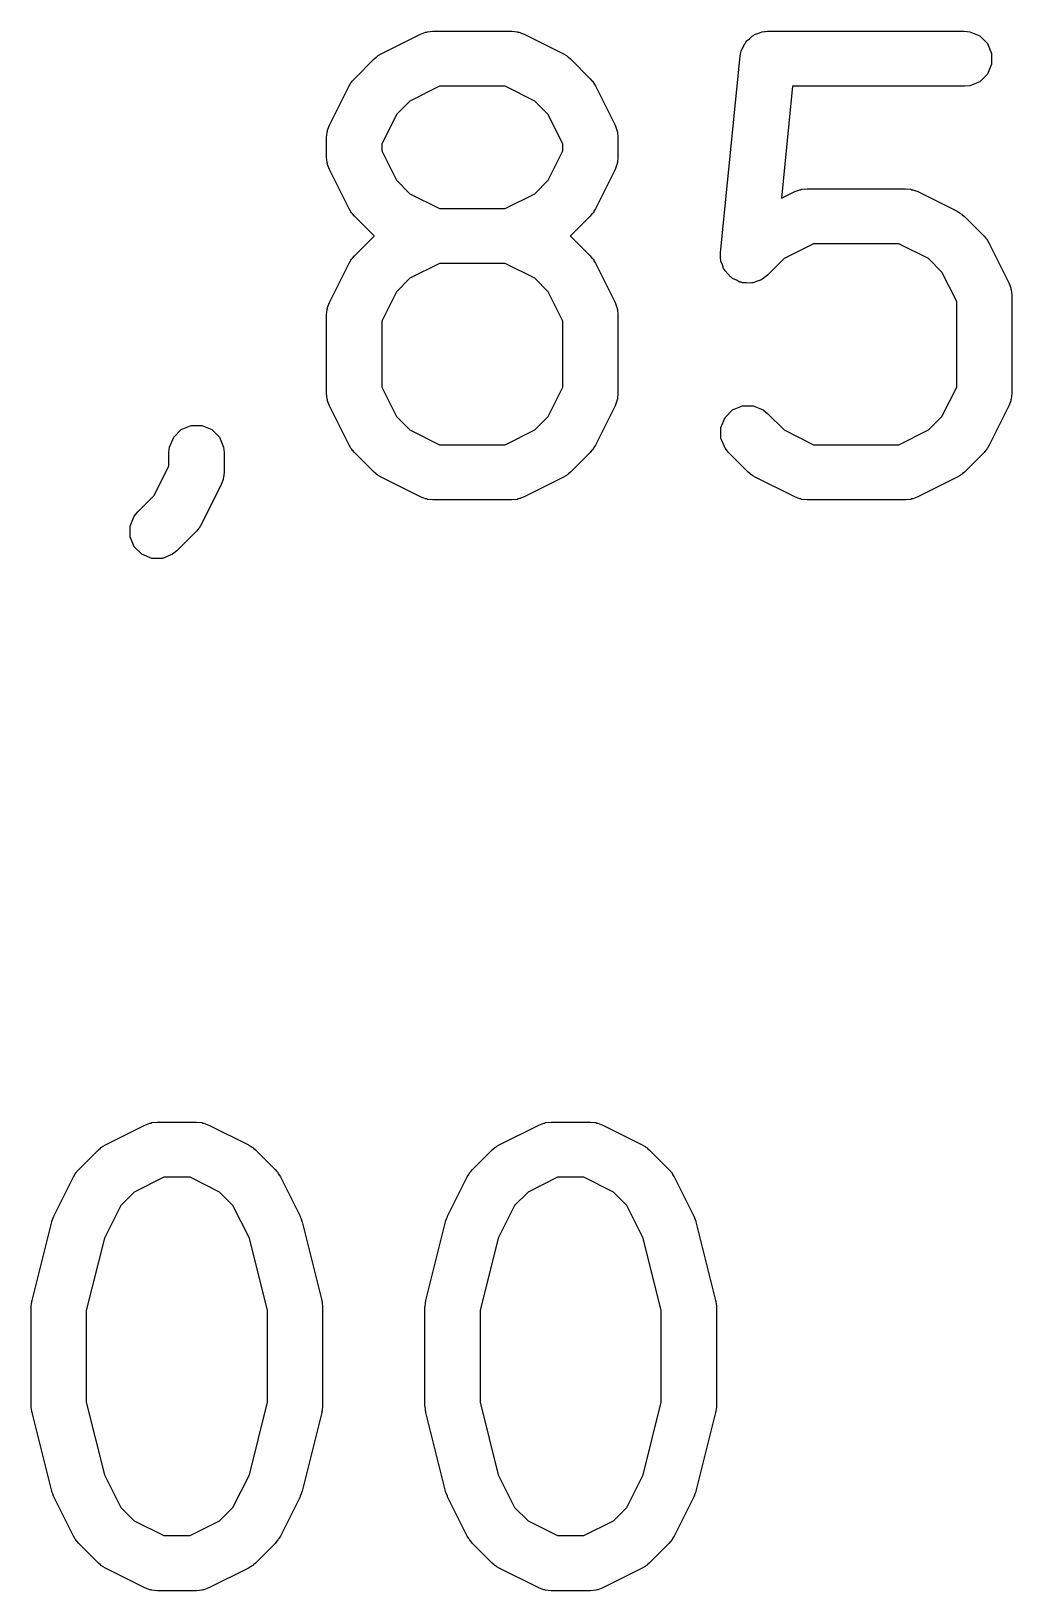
# Model space of a CAD drawing. Header units: inches. Extents: x -2.6 to 7.6, y 0.3 to 5.2.
# Drawn here: x 5.4329 to 5.573, y 4.6046 to 4.8273 of the extents above; entities that cross this region are included whole.
import ezdxf

# ---------------------------------------------------------------- set-up
doc = ezdxf.new("R2010")
doc.units = ezdxf.units.IN
doc.header["$MEASUREMENT"] = 0
doc.layers.add('BLACK', color=250, linetype='CONTINUOUS')

msp = doc.modelspace()

# ---------------------------------------------------------------- linework, layer by layer
at = {"layer": 'BLACK', "linetype": 'CONTINUOUS'}
for p, q in [((5.4829, 4.82409), (5.48853, 4.82691)), ((5.48853, 4.82691), (5.48925, 4.82718)), ((5.48925, 4.82718), (5.48939, 4.82719)), ((5.48939, 4.82719), (5.48952, 4.82725)), ((5.48952, 4.82725), (5.49029, 4.82732)), ((5.49029, 4.82732), (5.50154, 4.82732)), ((5.50154, 4.82732), (5.5023, 4.82725)), ((5.5023, 4.82725), (5.50243, 4.82719)), ((5.50243, 4.82719), (5.50258, 4.82718)), ((5.50258, 4.82718), (5.5033, 4.82691)), ((5.5033, 4.82691), (5.50892, 4.82409)), ((5.5355, 4.82625), (5.53591, 4.82666)), ((5.53591, 4.82666), (5.53609, 4.82673)), ((5.53609, 4.82673), (5.53624, 4.82686)), ((5.53624, 4.82686), (5.53679, 4.82703)), ((5.53679, 4.82703), (5.53733, 4.82725)), ((5.53733, 4.82725), (5.53762, 4.82728)), ((5.53762, 4.82728), (5.53771, 4.8273)), ((5.53771, 4.8273), (5.53781, 4.82729)), ((5.53781, 4.82729), (5.53809, 4.82732)), ((5.53809, 4.82732), (5.56621, 4.82732)), ((5.56621, 4.82732), (5.56698, 4.82725)), ((5.56698, 4.82725), (5.5684, 4.82666)), ((5.5684, 4.82666), (5.56949, 4.82557)), ((5.48257, 4.82389), (5.4829, 4.82409)), ((5.50892, 4.82409), (5.50925, 4.82389)), ((5.53418, 4.82378), (5.53423, 4.82406)), ((5.53423, 4.82415), (5.53427, 4.82424)), ((5.53423, 4.82406), (5.53423, 4.82415)), ((5.53427, 4.82424), (5.53433, 4.82453)), ((5.53433, 4.82453), (5.5346, 4.82504)), ((5.5346, 4.82504), (5.53482, 4.82557)), ((5.53482, 4.82557), (5.53496, 4.82571)), ((5.53496, 4.82571), (5.53505, 4.82589)), ((5.53505, 4.82589), (5.5355, 4.82625)), ((5.56949, 4.82557), (5.57008, 4.82415)), ((5.57008, 4.82415), (5.57008, 4.82262)), ((5.47907, 4.82054), (5.48188, 4.82336)), ((5.48188, 4.82336), (5.48218, 4.8236)), ((5.48218, 4.8236), (5.48225, 4.82368)), ((5.48225, 4.82368), (5.48237, 4.82376)), ((5.48237, 4.82376), (5.48248, 4.82385)), ((5.48248, 4.82385), (5.48257, 4.82389)), ((5.50925, 4.82389), (5.50935, 4.82385)), ((5.50935, 4.82385), (5.50946, 4.82376)), ((5.50946, 4.82376), (5.50957, 4.82368)), ((5.50957, 4.82368), (5.50964, 4.8236)), ((5.50964, 4.8236), (5.50994, 4.82336)), ((5.50994, 4.82336), (5.51276, 4.82054)), ((5.53136, 4.79565), (5.53418, 4.82378)), ((5.57008, 4.82262), (5.56949, 4.8212)), ((5.47833, 4.81952), (5.47854, 4.81985)), ((5.47854, 4.81985), (5.47858, 4.81995)), ((5.47858, 4.81995), (5.47867, 4.82006)), ((5.47867, 4.82006), (5.47874, 4.82017)), ((5.47874, 4.82017), (5.47882, 4.82024)), ((5.47882, 4.82024), (5.47907, 4.82054)), ((5.51276, 4.82054), (5.513, 4.82024)), ((5.513, 4.82024), (5.51308, 4.82017)), ((5.51308, 4.82017), (5.51316, 4.82006)), ((5.51316, 4.82006), (5.51325, 4.81995)), ((5.51325, 4.81995), (5.51329, 4.81985)), ((5.51329, 4.81985), (5.51349, 4.81952)), ((5.5684, 4.82011), (5.56698, 4.81952)), ((5.56949, 4.8212), (5.5684, 4.82011)), ((5.47552, 4.8139), (5.47833, 4.81952)), ((5.49122, 4.81945), (5.48699, 4.81734)), ((5.50061, 4.81945), (5.49122, 4.81945)), ((5.50483, 4.81734), (5.50061, 4.81945)), ((5.51349, 4.81952), (5.51631, 4.8139)), ((5.54166, 4.81945), (5.54006, 4.80346)), ((5.56621, 4.81945), (5.54166, 4.81945)), ((5.56698, 4.81952), (5.56621, 4.81945)), ((5.48509, 4.81543), (5.48298, 4.81121)), ((5.48699, 4.81734), (5.48509, 4.81543)), ((5.50674, 4.81543), (5.50483, 4.81734)), ((5.50885, 4.81121), (5.50674, 4.81543)), ((5.47518, 4.8129), (5.47523, 4.81303)), ((5.47523, 4.81303), (5.47524, 4.81318)), ((5.47524, 4.81318), (5.47552, 4.8139)), ((5.51631, 4.8139), (5.51658, 4.81318)), ((5.51658, 4.81318), (5.51659, 4.81303)), ((5.51659, 4.81303), (5.51665, 4.8129)), ((5.4751, 4.81214), (5.47518, 4.8129)), ((5.4751, 4.80932), (5.4751, 4.81214)), ((5.48298, 4.81121), (5.48298, 4.81025)), ((5.50885, 4.81025), (5.50885, 4.81121)), ((5.51665, 4.8129), (5.51672, 4.81214)), ((5.51672, 4.81214), (5.51672, 4.80932)), ((5.47518, 4.80856), (5.4751, 4.80932)), ((5.47523, 4.80843), (5.47518, 4.80856)), ((5.48298, 4.81025), (5.48509, 4.80603)), ((5.50674, 4.80603), (5.50885, 4.81025)), ((5.51665, 4.80856), (5.51659, 4.80843)), ((5.51672, 4.80932), (5.51665, 4.80856)), ((5.47524, 4.80828), (5.47523, 4.80843)), ((5.47552, 4.80756), (5.47524, 4.80828)), ((5.47833, 4.80194), (5.47552, 4.80756)), ((5.51631, 4.80756), (5.51349, 4.80194)), ((5.51658, 4.80828), (5.51631, 4.80756)), ((5.51659, 4.80843), (5.51658, 4.80828)), ((5.48509, 4.80603), (5.48699, 4.80412)), ((5.48699, 4.80412), (5.49122, 4.80201)), ((5.50061, 4.80201), (5.50483, 4.80412)), ((5.50483, 4.80412), (5.50674, 4.80603)), ((5.54006, 4.80346), (5.54196, 4.80441)), ((5.54196, 4.80441), (5.54268, 4.80468)), ((5.54268, 4.80468), (5.54282, 4.80469)), ((5.54282, 4.80469), (5.54295, 4.80475)), ((5.54295, 4.80475), (5.54372, 4.80482)), ((5.54372, 4.80482), (5.55778, 4.80482)), ((5.55778, 4.80482), (5.55855, 4.80475)), ((5.55855, 4.80475), (5.55868, 4.80469)), ((5.55868, 4.80469), (5.55882, 4.80468)), ((5.55882, 4.80468), (5.55954, 4.80441)), ((5.55954, 4.80441), (5.56516, 4.8016)), ((5.47854, 4.80161), (5.47833, 4.80194)), ((5.49122, 4.80201), (5.50061, 4.80201)), ((5.51349, 4.80194), (5.51329, 4.80161)), ((5.47858, 4.80151), (5.47854, 4.80161)), ((5.47867, 4.8014), (5.47858, 4.80151)), ((5.47874, 4.80129), (5.47867, 4.8014)), ((5.47882, 4.80122), (5.47874, 4.80129)), ((5.47907, 4.80092), (5.47882, 4.80122)), ((5.48188, 4.7981), (5.47907, 4.80092)), ((5.51276, 4.80092), (5.50994, 4.7981)), ((5.513, 4.80122), (5.51276, 4.80092)), ((5.51308, 4.80129), (5.513, 4.80122)), ((5.51316, 4.8014), (5.51308, 4.80129)), ((5.51325, 4.80151), (5.51316, 4.8014)), ((5.51329, 4.80161), (5.51325, 4.80151)), ((5.56516, 4.8016), (5.56549, 4.80139)), ((5.56549, 4.80139), (5.56559, 4.80135)), ((5.56559, 4.80135), (5.5657, 4.80126)), ((5.5657, 4.80126), (5.56582, 4.80119)), ((5.56582, 4.80119), (5.56588, 4.80111)), ((5.56588, 4.80111), (5.56619, 4.80086)), ((5.56619, 4.80086), (5.569, 4.79805)), ((5.47907, 4.79523), (5.48188, 4.79805)), ((5.48191, 4.79808), (5.48188, 4.7981)), ((5.48188, 4.79805), (5.48191, 4.79808)), ((5.50994, 4.7981), (5.50991, 4.79808)), ((5.50991, 4.79808), (5.50994, 4.79805)), ((5.50994, 4.79805), (5.51276, 4.79523)), ((5.569, 4.79805), (5.56925, 4.79775)), ((5.56925, 4.79775), (5.56933, 4.79768)), ((5.56933, 4.79768), (5.5694, 4.79756)), ((5.5694, 4.79756), (5.56949, 4.79745)), ((5.56949, 4.79745), (5.56953, 4.79735)), ((5.56953, 4.79735), (5.56974, 4.79702)), ((5.47882, 4.79493), (5.47907, 4.79523)), ((5.51276, 4.79523), (5.513, 4.79493)), ((5.53136, 4.79488), (5.53136, 4.79565)), ((5.54465, 4.79695), (5.54043, 4.79484)), ((5.55685, 4.79695), (5.54465, 4.79695)), ((5.56107, 4.79484), (5.55685, 4.79695)), ((5.56974, 4.79702), (5.57255, 4.7914)), ((5.47552, 4.78859), (5.47833, 4.79421)), ((5.47833, 4.79421), (5.47854, 4.79454)), ((5.47854, 4.79454), (5.47858, 4.79464)), ((5.47858, 4.79464), (5.47867, 4.79475)), ((5.47867, 4.79475), (5.47874, 4.79486)), ((5.47874, 4.79486), (5.47882, 4.79493)), ((5.49122, 4.79414), (5.48699, 4.79203)), ((5.50061, 4.79414), (5.49122, 4.79414)), ((5.50483, 4.79203), (5.50061, 4.79414)), ((5.513, 4.79493), (5.51308, 4.79486)), ((5.51308, 4.79486), (5.51316, 4.79475)), ((5.51316, 4.79475), (5.51325, 4.79464)), ((5.51325, 4.79464), (5.51329, 4.79454)), ((5.51329, 4.79454), (5.51349, 4.79421)), ((5.51349, 4.79421), (5.51631, 4.78859)), ((5.53142, 4.79469), (5.53136, 4.79488)), ((5.53142, 4.7945), (5.53142, 4.79469)), ((5.53164, 4.79396), (5.53142, 4.7945)), ((5.53181, 4.79341), (5.53164, 4.79396)), ((5.53193, 4.79326), (5.53181, 4.79341)), ((5.53201, 4.79308), (5.53193, 4.79326)), ((5.53241, 4.79267), (5.53201, 4.79308)), ((5.54043, 4.79484), (5.53807, 4.79248)), ((5.56298, 4.79293), (5.56107, 4.79484)), ((5.56509, 4.78871), (5.56298, 4.79293)), ((5.48699, 4.79203), (5.48509, 4.79012)), ((5.50674, 4.79012), (5.50483, 4.79203)), ((5.53278, 4.79222), (5.53241, 4.79267)), ((5.53295, 4.79213), (5.53278, 4.79222)), ((5.53309, 4.79199), (5.53295, 4.79213)), ((5.53363, 4.79177), (5.53309, 4.79199)), ((5.53413, 4.7915), (5.53363, 4.79177)), ((5.53433, 4.79148), (5.53413, 4.7915)), ((5.53451, 4.7914), (5.53433, 4.79148)), ((5.53509, 4.7914), (5.53451, 4.7914)), ((5.53566, 4.79134), (5.53509, 4.7914)), ((5.53585, 4.7914), (5.53566, 4.79134)), ((5.53605, 4.7914), (5.53585, 4.7914)), ((5.53658, 4.79162), (5.53605, 4.7914)), ((5.53713, 4.79179), (5.53658, 4.79162)), ((5.53729, 4.79191), (5.53713, 4.79179)), ((5.53747, 4.79199), (5.53729, 4.79191)), ((5.53807, 4.79248), (5.53747, 4.79199)), ((5.57255, 4.7914), (5.57282, 4.79068)), ((5.57282, 4.79068), (5.57283, 4.79054)), ((5.47524, 4.78787), (5.47552, 4.78859)), ((5.48509, 4.79012), (5.48298, 4.7859)), ((5.50885, 4.7859), (5.50674, 4.79012)), ((5.51631, 4.78859), (5.51658, 4.78787)), ((5.56509, 4.77651), (5.56509, 4.78871)), ((5.57283, 4.79054), (5.57289, 4.79041)), ((5.57289, 4.79041), (5.57296, 4.78964)), ((5.57296, 4.78964), (5.57296, 4.77558)), ((5.4751, 4.78683), (5.47518, 4.78759)), ((5.4751, 4.77558), (5.4751, 4.78683)), ((5.47518, 4.78759), (5.47523, 4.78773)), ((5.47523, 4.78773), (5.47524, 4.78787)), ((5.51658, 4.78787), (5.51659, 4.78773)), ((5.51659, 4.78773), (5.51665, 4.78759)), ((5.51665, 4.78759), (5.51672, 4.78683)), ((5.51672, 4.78683), (5.51672, 4.77558)), ((5.48298, 4.7859), (5.48298, 4.77651)), ((5.50885, 4.77651), (5.50885, 4.7859)), ((5.47518, 4.77481), (5.4751, 4.77558)), ((5.48298, 4.77651), (5.48509, 4.77229)), ((5.50674, 4.77229), (5.50885, 4.77651)), ((5.51672, 4.77558), (5.51665, 4.77481)), ((5.56298, 4.77229), (5.56509, 4.77651)), ((5.57296, 4.77558), (5.57289, 4.77481)), ((5.47523, 4.77468), (5.47518, 4.77481)), ((5.47524, 4.77454), (5.47523, 4.77468)), ((5.47552, 4.77382), (5.47524, 4.77454)), ((5.47833, 4.76819), (5.47552, 4.77382)), ((5.51631, 4.77382), (5.51349, 4.76819)), ((5.51658, 4.77454), (5.51631, 4.77382)), ((5.51659, 4.77468), (5.51658, 4.77454)), ((5.51665, 4.77481), (5.51659, 4.77468)), ((5.53201, 4.77214), (5.53309, 4.77323)), ((5.53309, 4.77323), (5.53451, 4.77382)), ((5.53451, 4.77382), (5.53605, 4.77382)), ((5.53605, 4.77382), (5.53747, 4.77323)), ((5.53747, 4.77323), (5.53807, 4.77274)), ((5.57255, 4.77382), (5.56974, 4.76819)), ((5.57282, 4.77454), (5.57255, 4.77382)), ((5.57283, 4.77468), (5.57282, 4.77454)), ((5.57289, 4.77481), (5.57283, 4.77468)), ((5.45435, 4.77042), (5.45577, 4.771)), ((5.45577, 4.771), (5.45731, 4.771)), ((5.45731, 4.771), (5.45873, 4.77042)), ((5.48509, 4.77229), (5.48699, 4.77038)), ((5.50483, 4.77038), (5.50674, 4.77229)), ((5.53142, 4.77072), (5.53201, 4.77214)), ((5.53142, 4.76919), (5.53142, 4.77072)), ((5.53807, 4.77274), (5.54043, 4.77038)), ((5.56107, 4.77038), (5.56298, 4.77229)), ((5.45268, 4.76791), (5.45327, 4.76933)), ((5.45327, 4.76933), (5.45435, 4.77042)), ((5.45873, 4.77042), (5.45981, 4.76933)), ((5.45981, 4.76933), (5.4604, 4.76791)), ((5.48699, 4.77038), (5.49122, 4.76827)), ((5.50061, 4.76827), (5.50483, 4.77038)), ((5.53201, 4.76777), (5.53142, 4.76919)), ((5.54043, 4.77038), (5.54465, 4.76827)), ((5.55685, 4.76827), (5.56107, 4.77038)), ((5.4526, 4.76714), (5.45268, 4.76791)), ((5.4526, 4.76526), (5.4526, 4.76714)), ((5.4604, 4.76791), (5.46048, 4.76714)), ((5.46048, 4.76714), (5.46048, 4.76433)), ((5.47854, 4.76786), (5.47833, 4.76819)), ((5.47858, 4.76777), (5.47854, 4.76786)), ((5.47867, 4.76766), (5.47858, 4.76777)), ((5.47874, 4.76754), (5.47867, 4.76766)), ((5.47882, 4.76747), (5.47874, 4.76754)), ((5.47907, 4.76717), (5.47882, 4.76747)), ((5.48188, 4.76436), (5.47907, 4.76717)), ((5.49122, 4.76827), (5.50061, 4.76827)), ((5.51276, 4.76717), (5.50994, 4.76436)), ((5.513, 4.76747), (5.51276, 4.76717)), ((5.51308, 4.76754), (5.513, 4.76747)), ((5.51316, 4.76766), (5.51308, 4.76754)), ((5.51325, 4.76777), (5.51316, 4.76766)), ((5.51329, 4.76786), (5.51325, 4.76777)), ((5.51349, 4.76819), (5.51329, 4.76786)), ((5.5325, 4.76717), (5.53201, 4.76777)), ((5.53531, 4.76436), (5.5325, 4.76717)), ((5.54465, 4.76827), (5.55685, 4.76827)), ((5.569, 4.76717), (5.56619, 4.76436)), ((5.56925, 4.76747), (5.569, 4.76717)), ((5.56933, 4.76754), (5.56925, 4.76747)), ((5.5694, 4.76766), (5.56933, 4.76754)), ((5.56949, 4.76777), (5.5694, 4.76766)), ((5.56953, 4.76786), (5.56949, 4.76777)), ((5.56974, 4.76819), (5.56953, 4.76786)), ((5.45049, 4.76104), (5.4526, 4.76526)), ((5.46048, 4.76433), (5.4604, 4.76356)), ((5.48218, 4.76411), (5.48188, 4.76436)), ((5.48225, 4.76403), (5.48218, 4.76411)), ((5.48237, 4.76396), (5.48225, 4.76403)), ((5.48248, 4.76387), (5.48237, 4.76396)), ((5.50946, 4.76396), (5.50935, 4.76387)), ((5.50957, 4.76403), (5.50946, 4.76396)), ((5.50964, 4.76411), (5.50957, 4.76403)), ((5.50994, 4.76436), (5.50964, 4.76411)), ((5.53561, 4.76411), (5.53531, 4.76436)), ((5.53568, 4.76403), (5.53561, 4.76411)), ((5.5358, 4.76396), (5.53568, 4.76403)), ((5.53591, 4.76387), (5.5358, 4.76396)), ((5.5657, 4.76396), (5.56559, 4.76387)), ((5.56582, 4.76403), (5.5657, 4.76396)), ((5.56588, 4.76411), (5.56582, 4.76403)), ((5.56619, 4.76436), (5.56588, 4.76411)), ((5.46006, 4.76257), (5.45725, 4.75694)), ((5.46034, 4.76329), (5.46006, 4.76257)), ((5.46035, 4.76343), (5.46034, 4.76329)), ((5.4604, 4.76356), (5.46035, 4.76343)), ((5.48257, 4.76383), (5.48248, 4.76387)), ((5.4829, 4.76362), (5.48257, 4.76383)), ((5.48853, 4.76081), (5.4829, 4.76362)), ((5.50892, 4.76362), (5.5033, 4.76081)), ((5.50925, 4.76383), (5.50892, 4.76362)), ((5.50935, 4.76387), (5.50925, 4.76383)), ((5.536, 4.76383), (5.53591, 4.76387)), ((5.53633, 4.76362), (5.536, 4.76383)), ((5.54196, 4.76081), (5.53633, 4.76362)), ((5.56516, 4.76362), (5.55954, 4.76081)), ((5.56549, 4.76383), (5.56516, 4.76362)), ((5.56559, 4.76387), (5.56549, 4.76383)), ((5.44813, 4.75868), (5.45049, 4.76104)), ((5.48925, 4.76053), (5.48853, 4.76081)), ((5.48939, 4.76052), (5.48925, 4.76053)), ((5.48952, 4.76047), (5.48939, 4.76052)), ((5.49029, 4.76039), (5.48952, 4.76047)), ((5.50154, 4.76039), (5.49029, 4.76039)), ((5.5023, 4.76047), (5.50154, 4.76039)), ((5.50243, 4.76052), (5.5023, 4.76047)), ((5.50258, 4.76053), (5.50243, 4.76052)), ((5.5033, 4.76081), (5.50258, 4.76053)), ((5.54268, 4.76053), (5.54196, 4.76081)), ((5.54282, 4.76052), (5.54268, 4.76053)), ((5.54295, 4.76047), (5.54282, 4.76052)), ((5.54372, 4.76039), (5.54295, 4.76047)), ((5.55778, 4.76039), (5.54372, 4.76039)), ((5.55855, 4.76047), (5.55778, 4.76039)), ((5.55868, 4.76052), (5.55855, 4.76047)), ((5.55882, 4.76053), (5.55868, 4.76052)), ((5.55954, 4.76081), (5.55882, 4.76053)), ((5.44706, 4.75666), (5.44764, 4.75808)), ((5.44764, 4.75808), (5.44813, 4.75868)), ((5.44706, 4.75513), (5.44706, 4.75666)), ((5.44764, 4.75371), (5.44706, 4.75513)), ((5.45651, 4.75592), (5.4537, 4.75311)), ((5.45676, 4.75622), (5.45651, 4.75592)), ((5.45684, 4.75629), (5.45676, 4.75622)), ((5.45691, 4.75641), (5.45684, 4.75629)), ((5.457, 4.75652), (5.45691, 4.75641)), ((5.45704, 4.75661), (5.457, 4.75652)), ((5.45725, 4.75694), (5.45704, 4.75661)), ((5.44873, 4.75262), (5.44764, 4.75371)), ((5.4537, 4.75311), (5.4531, 4.75262)), ((5.45015, 4.75203), (5.44873, 4.75262)), ((5.45168, 4.75203), (5.45015, 4.75203)), ((5.4531, 4.75262), (5.45168, 4.75203)), ((5.44353, 4.66831), (5.44916, 4.67112)), ((5.44916, 4.67112), (5.44988, 4.67139)), ((5.44988, 4.67139), (5.45002, 4.6714)), ((5.45002, 4.6714), (5.45015, 4.67146)), ((5.45015, 4.67146), (5.45092, 4.67153)), ((5.45092, 4.67153), (5.45654, 4.67153)), ((5.45654, 4.67153), (5.45731, 4.67146)), ((5.45731, 4.67146), (5.45744, 4.6714)), ((5.45744, 4.6714), (5.45758, 4.67139)), ((5.45758, 4.67139), (5.4583, 4.67112)), ((5.4583, 4.67112), (5.46393, 4.66831)), ((5.49977, 4.66831), (5.5054, 4.67112)), ((5.5054, 4.67112), (5.50612, 4.67139)), ((5.50612, 4.67139), (5.50626, 4.6714)), ((5.50626, 4.6714), (5.50639, 4.67146)), ((5.50639, 4.67146), (5.50716, 4.67153)), ((5.50716, 4.67153), (5.51278, 4.67153)), ((5.51278, 4.67153), (5.51355, 4.67146)), ((5.51355, 4.67146), (5.51368, 4.6714)), ((5.51368, 4.6714), (5.51382, 4.67139)), ((5.51382, 4.67139), (5.51454, 4.67112)), ((5.51454, 4.67112), (5.52017, 4.66831)), ((5.4432, 4.6681), (5.44353, 4.66831)), ((5.46393, 4.66831), (5.46426, 4.6681)), ((5.49944, 4.6681), (5.49977, 4.66831)), ((5.52017, 4.66831), (5.5205, 4.6681)), ((5.4397, 4.66476), (5.44251, 4.66757)), ((5.44251, 4.66757), (5.44281, 4.66782)), ((5.44281, 4.66782), (5.44288, 4.6679)), ((5.44288, 4.6679), (5.443, 4.66797)), ((5.443, 4.66797), (5.44311, 4.66806)), ((5.44311, 4.66806), (5.4432, 4.6681)), ((5.46426, 4.6681), (5.46435, 4.66806)), ((5.46435, 4.66806), (5.46446, 4.66797)), ((5.46446, 4.66797), (5.46458, 4.6679)), ((5.46458, 4.6679), (5.46465, 4.66782)), ((5.46465, 4.66782), (5.46495, 4.66757)), ((5.46495, 4.66757), (5.46776, 4.66476)), ((5.49594, 4.66476), (5.49875, 4.66757)), ((5.49875, 4.66757), (5.49905, 4.66782)), ((5.49905, 4.66782), (5.49912, 4.6679)), ((5.49912, 4.6679), (5.49924, 4.66797)), ((5.49924, 4.66797), (5.49935, 4.66806)), ((5.49935, 4.66806), (5.49944, 4.6681)), ((5.5205, 4.6681), (5.5206, 4.66806)), ((5.5206, 4.66806), (5.5207, 4.66797)), ((5.5207, 4.66797), (5.52082, 4.6679)), ((5.52082, 4.6679), (5.52089, 4.66782)), ((5.52089, 4.66782), (5.52119, 4.66757)), ((5.52119, 4.66757), (5.524, 4.66476)), ((5.43615, 4.65811), (5.43896, 4.66373)), ((5.43896, 4.66373), (5.43917, 4.66406)), ((5.43917, 4.66406), (5.43921, 4.66416)), ((5.43921, 4.66416), (5.4393, 4.66427)), ((5.4393, 4.66427), (5.43937, 4.66439)), ((5.43937, 4.66439), (5.43945, 4.66446)), ((5.43945, 4.66446), (5.4397, 4.66476)), ((5.46776, 4.66476), (5.46801, 4.66446)), ((5.46801, 4.66446), (5.46809, 4.66439)), ((5.46809, 4.66439), (5.46816, 4.66427)), ((5.46816, 4.66427), (5.46825, 4.66416)), ((5.46825, 4.66416), (5.46829, 4.66406)), ((5.46829, 4.66406), (5.4685, 4.66373)), ((5.4685, 4.66373), (5.47131, 4.65811)), ((5.49239, 4.65811), (5.4952, 4.66373)), ((5.4952, 4.66373), (5.49541, 4.66406)), ((5.49541, 4.66406), (5.49545, 4.66416)), ((5.49545, 4.66416), (5.49554, 4.66427)), ((5.49554, 4.66427), (5.49561, 4.66439)), ((5.49561, 4.66439), (5.49569, 4.66446)), ((5.49569, 4.66446), (5.49594, 4.66476)), ((5.524, 4.66476), (5.52425, 4.66446)), ((5.52425, 4.66446), (5.52433, 4.66439)), ((5.52433, 4.66439), (5.52441, 4.66427)), ((5.52441, 4.66427), (5.52449, 4.66416)), ((5.52449, 4.66416), (5.52453, 4.66406)), ((5.52453, 4.66406), (5.52474, 4.66373)), ((5.52474, 4.66373), (5.52755, 4.65811)), ((5.44762, 4.66155), (5.44572, 4.65964)), ((5.45185, 4.66366), (5.44762, 4.66155)), ((5.45561, 4.66366), (5.45185, 4.66366)), ((5.45983, 4.66155), (5.45561, 4.66366)), ((5.46174, 4.65964), (5.45983, 4.66155)), ((5.50387, 4.66155), (5.50196, 4.65964)), ((5.50809, 4.66366), (5.50387, 4.66155)), ((5.51185, 4.66366), (5.50809, 4.66366)), ((5.51608, 4.66155), (5.51185, 4.66366)), ((5.51798, 4.65964), (5.51608, 4.66155)), ((5.44572, 4.65964), (5.44338, 4.65497)), ((5.46408, 4.65497), (5.46174, 4.65964)), ((5.50196, 4.65964), (5.49963, 4.65497)), ((5.52032, 4.65497), (5.51798, 4.65964)), ((5.43304, 4.64605), (5.43585, 4.6573)), ((5.43585, 4.6573), (5.43587, 4.65736)), ((5.43587, 4.65739), (5.43599, 4.65771)), ((5.43587, 4.65736), (5.43587, 4.65739)), ((5.43599, 4.65771), (5.43611, 4.65803)), ((5.43611, 4.65803), (5.43613, 4.65805)), ((5.43613, 4.65805), (5.43615, 4.65811)), ((5.47131, 4.65811), (5.47133, 4.65805)), ((5.47133, 4.65805), (5.47135, 4.65803)), ((5.47135, 4.65803), (5.47146, 4.65771)), ((5.47146, 4.65771), (5.47159, 4.65739)), ((5.47159, 4.65739), (5.47159, 4.65736)), ((5.47159, 4.65736), (5.47161, 4.6573)), ((5.47161, 4.6573), (5.47442, 4.64605)), ((5.48928, 4.64605), (5.49209, 4.6573)), ((5.49209, 4.6573), (5.49211, 4.65736)), ((5.49211, 4.65739), (5.49224, 4.65771)), ((5.49211, 4.65736), (5.49211, 4.65739)), ((5.49224, 4.65771), (5.49235, 4.65803)), ((5.49235, 4.65803), (5.49237, 4.65805)), ((5.49237, 4.65805), (5.49239, 4.65811)), ((5.52755, 4.65811), (5.52758, 4.65805)), ((5.52758, 4.65805), (5.52759, 4.65803)), ((5.52759, 4.65803), (5.52771, 4.65771)), ((5.52771, 4.65771), (5.52783, 4.65739)), ((5.52783, 4.65739), (5.52783, 4.65736)), ((5.52783, 4.65736), (5.52785, 4.6573)), ((5.52785, 4.6573), (5.53066, 4.64605)), ((5.44338, 4.65497), (5.44079, 4.64462)), ((5.46666, 4.64462), (5.46408, 4.65497)), ((5.49963, 4.65497), (5.49704, 4.64462)), ((5.52291, 4.64462), (5.52032, 4.65497)), ((5.43297, 4.64558), (5.43299, 4.64587)), ((5.43299, 4.64587), (5.43302, 4.64592)), ((5.43302, 4.64592), (5.43304, 4.64605)), ((5.47442, 4.64605), (5.47444, 4.64592)), ((5.47444, 4.64592), (5.47446, 4.64587)), ((5.47446, 4.64587), (5.47449, 4.64558)), ((5.48921, 4.64558), (5.48924, 4.64587)), ((5.48924, 4.64587), (5.48926, 4.64592)), ((5.48926, 4.64592), (5.48928, 4.64605)), ((5.53066, 4.64605), (5.53068, 4.64592)), ((5.53068, 4.64592), (5.53071, 4.64587)), ((5.53071, 4.64587), (5.53073, 4.64558)), ((5.43292, 4.64529), (5.43297, 4.64558)), ((5.43293, 4.64523), (5.43292, 4.64529)), ((5.43292, 4.6451), (5.43293, 4.64523)), ((5.43292, 4.63104), (5.43292, 4.6451)), ((5.44079, 4.64462), (5.44079, 4.63152)), ((5.46666, 4.63152), (5.46666, 4.64462)), ((5.47449, 4.64558), (5.47453, 4.64529)), ((5.47453, 4.64529), (5.47453, 4.64523)), ((5.47453, 4.64523), (5.47454, 4.6451)), ((5.47454, 4.6451), (5.47454, 4.63104)), ((5.48916, 4.6451), (5.48918, 4.64523)), ((5.48916, 4.63104), (5.48916, 4.6451)), ((5.48917, 4.64529), (5.48921, 4.64558)), ((5.48918, 4.64523), (5.48917, 4.64529)), ((5.49704, 4.64462), (5.49704, 4.63152)), ((5.52291, 4.63152), (5.52291, 4.64462)), ((5.53073, 4.64558), (5.53078, 4.64529)), ((5.53078, 4.64529), (5.53077, 4.64523)), ((5.53077, 4.64523), (5.53078, 4.6451)), ((5.53078, 4.6451), (5.53078, 4.63104)), ((5.43293, 4.63091), (5.43292, 4.63104)), ((5.43292, 4.63085), (5.43293, 4.63091)), ((5.43297, 4.63056), (5.43292, 4.63085)), ((5.43299, 4.63027), (5.43297, 4.63056)), ((5.44079, 4.63152), (5.44338, 4.62117)), ((5.46408, 4.62116), (5.46666, 4.63152)), ((5.47449, 4.63056), (5.47446, 4.63027)), ((5.47453, 4.63085), (5.47449, 4.63056)), ((5.47454, 4.63104), (5.47453, 4.63091)), ((5.47453, 4.63091), (5.47453, 4.63085)), ((5.48918, 4.63091), (5.48916, 4.63104)), ((5.48917, 4.63085), (5.48918, 4.63091)), ((5.48921, 4.63056), (5.48917, 4.63085)), ((5.48924, 4.63027), (5.48921, 4.63056)), ((5.49704, 4.63152), (5.49963, 4.62117)), ((5.52032, 4.62116), (5.52291, 4.63152)), ((5.53073, 4.63056), (5.53071, 4.63027)), ((5.53078, 4.63085), (5.53073, 4.63056)), ((5.53078, 4.63104), (5.53077, 4.63091)), ((5.53077, 4.63091), (5.53078, 4.63085)), ((5.43302, 4.63022), (5.43299, 4.63027)), ((5.43304, 4.63008), (5.43302, 4.63022)), ((5.43585, 4.61884), (5.43304, 4.63008)), ((5.47442, 4.63008), (5.47161, 4.61884)), ((5.47444, 4.63022), (5.47442, 4.63008)), ((5.47446, 4.63027), (5.47444, 4.63022)), ((5.48926, 4.63022), (5.48924, 4.63027)), ((5.48928, 4.63008), (5.48926, 4.63022)), ((5.49209, 4.61884), (5.48928, 4.63008)), ((5.53066, 4.63008), (5.52785, 4.61884)), ((5.53068, 4.63022), (5.53066, 4.63008)), ((5.53071, 4.63027), (5.53068, 4.63022)), ((5.44338, 4.62117), (5.44572, 4.6165)), ((5.46174, 4.6165), (5.46408, 4.62116)), ((5.49963, 4.62117), (5.50196, 4.6165)), ((5.51798, 4.6165), (5.52032, 4.62116)), ((5.43587, 4.61878), (5.43585, 4.61884)), ((5.43587, 4.61875), (5.43587, 4.61878)), ((5.43599, 4.61843), (5.43587, 4.61875)), ((5.43611, 4.61811), (5.43599, 4.61843)), ((5.43613, 4.61809), (5.43611, 4.61811)), ((5.43615, 4.61803), (5.43613, 4.61809)), ((5.43896, 4.61241), (5.43615, 4.61803)), ((5.47131, 4.61803), (5.4685, 4.61241)), ((5.47133, 4.61809), (5.47131, 4.61803)), ((5.47135, 4.61811), (5.47133, 4.61809)), ((5.47146, 4.61843), (5.47135, 4.61811)), ((5.47159, 4.61875), (5.47146, 4.61843)), ((5.47161, 4.61884), (5.47159, 4.61878)), ((5.47159, 4.61878), (5.47159, 4.61875)), ((5.49211, 4.61878), (5.49209, 4.61884)), ((5.49211, 4.61875), (5.49211, 4.61878)), ((5.49224, 4.61843), (5.49211, 4.61875)), ((5.49235, 4.61811), (5.49224, 4.61843)), ((5.49237, 4.61809), (5.49235, 4.61811)), ((5.49239, 4.61803), (5.49237, 4.61809)), ((5.4952, 4.61241), (5.49239, 4.61803)), ((5.52755, 4.61803), (5.52474, 4.61241)), ((5.52758, 4.61809), (5.52755, 4.61803)), ((5.52759, 4.61811), (5.52758, 4.61809)), ((5.52771, 4.61843), (5.52759, 4.61811)), ((5.52783, 4.61875), (5.52771, 4.61843)), ((5.52785, 4.61884), (5.52783, 4.61878)), ((5.52783, 4.61878), (5.52783, 4.61875)), ((5.44572, 4.6165), (5.44762, 4.61459)), ((5.45983, 4.61459), (5.46174, 4.6165)), ((5.50196, 4.6165), (5.50387, 4.61459)), ((5.51608, 4.61459), (5.51798, 4.6165)), ((5.44762, 4.61459), (5.45185, 4.61248)), ((5.45185, 4.61248), (5.45561, 4.61248)), ((5.45561, 4.61248), (5.45983, 4.61459)), ((5.50387, 4.61459), (5.50809, 4.61248)), ((5.50809, 4.61248), (5.51185, 4.61248)), ((5.51185, 4.61248), (5.51608, 4.61459)), ((5.43917, 4.61208), (5.43896, 4.61241)), ((5.43921, 4.61198), (5.43917, 4.61208)), ((5.4393, 4.61187), (5.43921, 4.61198)), ((5.43937, 4.61175), (5.4393, 4.61187)), ((5.43945, 4.61168), (5.43937, 4.61175)), ((5.4397, 4.61138), (5.43945, 4.61168)), ((5.44251, 4.60857), (5.4397, 4.61138)), ((5.46776, 4.61138), (5.46495, 4.60857)), ((5.46801, 4.61168), (5.46776, 4.61138)), ((5.46809, 4.61175), (5.46801, 4.61168)), ((5.46816, 4.61187), (5.46809, 4.61175)), ((5.46825, 4.61198), (5.46816, 4.61187)), ((5.46829, 4.61208), (5.46825, 4.61198)), ((5.4685, 4.61241), (5.46829, 4.61208)), ((5.49541, 4.61208), (5.4952, 4.61241)), ((5.49545, 4.61198), (5.49541, 4.61208)), ((5.49554, 4.61187), (5.49545, 4.61198)), ((5.49561, 4.61175), (5.49554, 4.61187)), ((5.49569, 4.61168), (5.49561, 4.61175)), ((5.49594, 4.61138), (5.49569, 4.61168)), ((5.49875, 4.60857), (5.49594, 4.61138)), ((5.524, 4.61138), (5.52119, 4.60857)), ((5.52425, 4.61168), (5.524, 4.61138)), ((5.52433, 4.61175), (5.52425, 4.61168)), ((5.52441, 4.61187), (5.52433, 4.61175)), ((5.52449, 4.61198), (5.52441, 4.61187)), ((5.52453, 4.61208), (5.52449, 4.61198)), ((5.52474, 4.61241), (5.52453, 4.61208)), ((5.44281, 4.60832), (5.44251, 4.60857)), ((5.44288, 4.60824), (5.44281, 4.60832)), ((5.443, 4.60817), (5.44288, 4.60824)), ((5.44311, 4.60808), (5.443, 4.60817)), ((5.4432, 4.60804), (5.44311, 4.60808)), ((5.44353, 4.60783), (5.4432, 4.60804)), ((5.46426, 4.60804), (5.46393, 4.60783)), ((5.46435, 4.60808), (5.46426, 4.60804)), ((5.46446, 4.60817), (5.46435, 4.60808)), ((5.46458, 4.60824), (5.46446, 4.60817)), ((5.46465, 4.60832), (5.46458, 4.60824)), ((5.46495, 4.60857), (5.46465, 4.60832)), ((5.49905, 4.60832), (5.49875, 4.60857)), ((5.49912, 4.60824), (5.49905, 4.60832)), ((5.49924, 4.60817), (5.49912, 4.60824)), ((5.49935, 4.60808), (5.49924, 4.60817)), ((5.49944, 4.60804), (5.49935, 4.60808)), ((5.49977, 4.60783), (5.49944, 4.60804)), ((5.5205, 4.60804), (5.52017, 4.60783)), ((5.5206, 4.60808), (5.5205, 4.60804)), ((5.5207, 4.60817), (5.5206, 4.60808)), ((5.52082, 4.60824), (5.5207, 4.60817)), ((5.52089, 4.60832), (5.52082, 4.60824)), ((5.52119, 4.60857), (5.52089, 4.60832)), ((5.44916, 4.60502), (5.44353, 4.60783)), ((5.46393, 4.60783), (5.4583, 4.60502)), ((5.5054, 4.60502), (5.49977, 4.60783)), ((5.52017, 4.60783), (5.51454, 4.60502)), ((5.44988, 4.60475), (5.44916, 4.60502)), ((5.45002, 4.60473), (5.44988, 4.60475)), ((5.45015, 4.60468), (5.45002, 4.60473)), ((5.45092, 4.60461), (5.45015, 4.60468)), ((5.45654, 4.60461), (5.45092, 4.60461)), ((5.45731, 4.60468), (5.45654, 4.60461)), ((5.45744, 4.60473), (5.45731, 4.60468)), ((5.45758, 4.60475), (5.45744, 4.60473)), ((5.4583, 4.60502), (5.45758, 4.60475)), ((5.50612, 4.60475), (5.5054, 4.60502)), ((5.50626, 4.60473), (5.50612, 4.60475)), ((5.50639, 4.60468), (5.50626, 4.60473)), ((5.50716, 4.60461), (5.50639, 4.60468)), ((5.51278, 4.60461), (5.50716, 4.60461)), ((5.51355, 4.60468), (5.51278, 4.60461)), ((5.51368, 4.60473), (5.51355, 4.60468)), ((5.51382, 4.60475), (5.51368, 4.60473)), ((5.51454, 4.60502), (5.51382, 4.60475))]:
    msp.add_line(p, q, dxfattribs=at)

doc.saveas('drawing.dxf')
